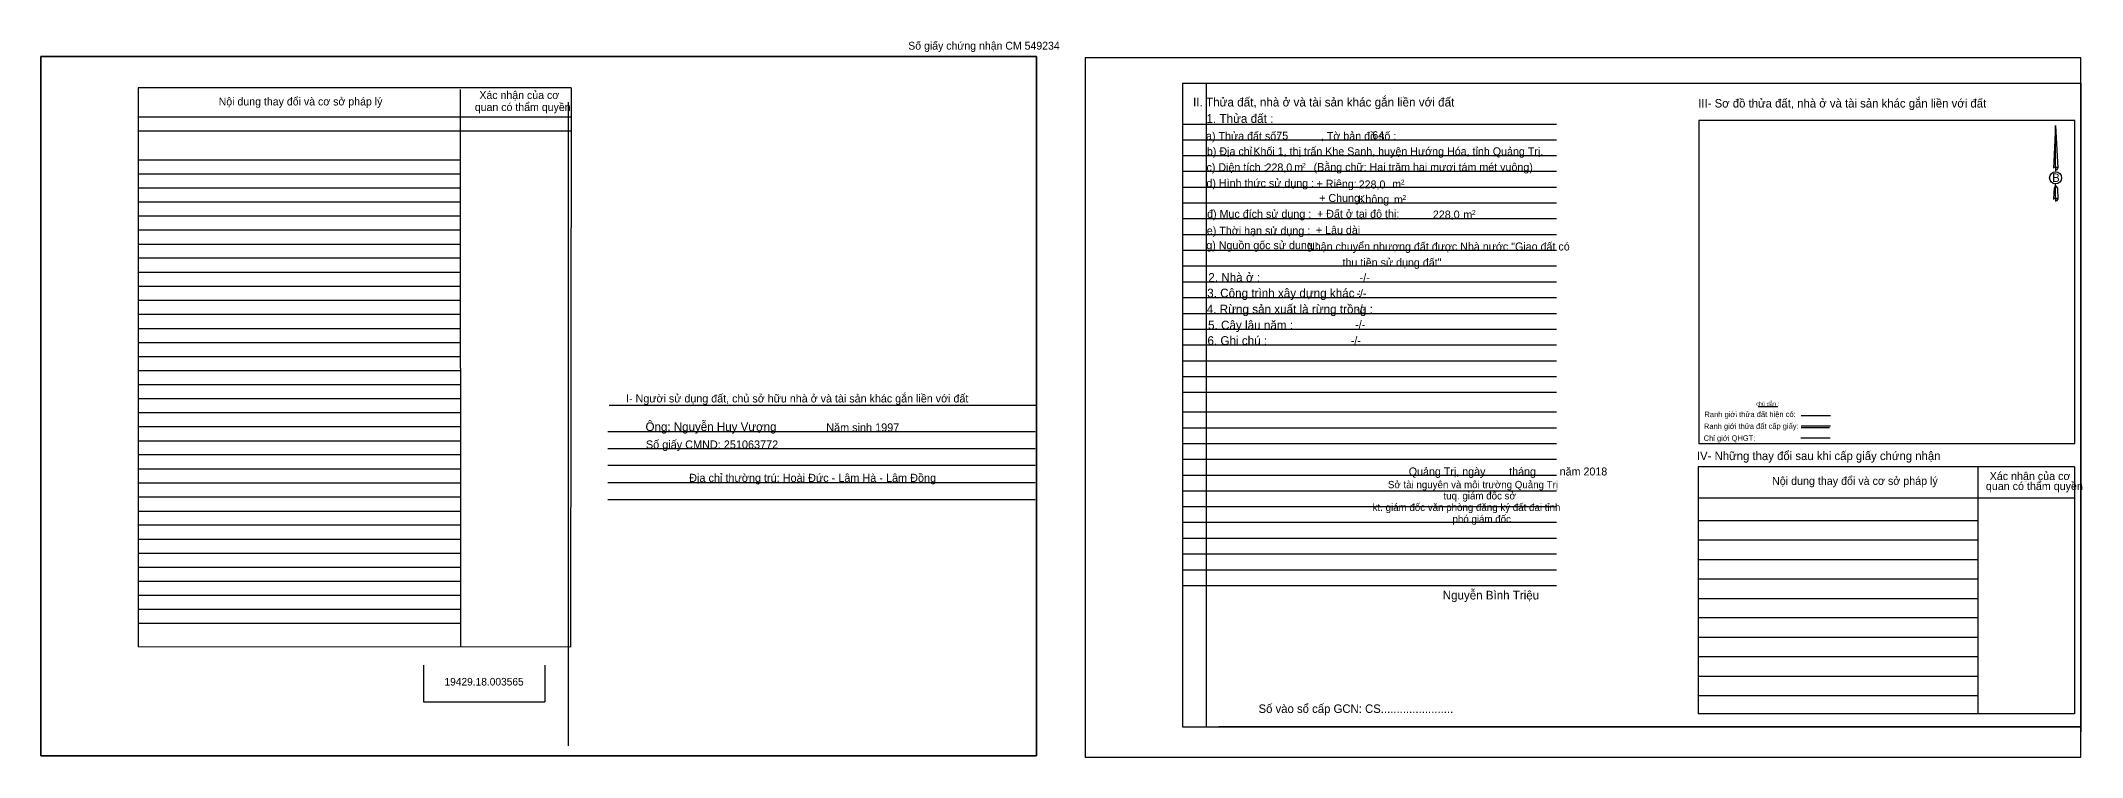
# Model space of a CAD drawing. Extents: x 550415 to 551422, y 1840155 to 1840312.
# Drawn here: x 550414.6 to 550728.6, y 1840199.9 to 1840310 of the extents above; entities that cross this region are included whole.
import ezdxf

# ---------------------------------------------------------------- set-up
doc = ezdxf.new("R2010")
doc.units = 0
for name, color, linetype in [('Level 1', 7, 'Continuous'), ('Level 18', 7, 'Continuous'), ('Level 28', 7, 'Continuous'), ('Level 40', 7, 'Continuous'), ('Level 5', 7, 'Continuous'), ('Level 55', 7, 'Continuous'), ('Level 7', 7, 'Continuous')]:
    doc.layers.add(name, color=color, linetype=linetype)

msp = doc.modelspace()

# ---------------------------------------------------------------- linework, layer by layer
at = {"layer": 'Level 1'}
for p, q in [((550414.58, 1840307.61), (550567.78, 1840307.61)), ((550414.58, 1840200.11), (550414.58, 1840307.61)), ((550567.78, 1840307.61), (550567.78, 1840200.11)), ((550590.23, 1840303.52), (550728.42, 1840303.52)), ((550590.23, 1840303.52), (550590.23, 1840204.56)), ((550593.84, 1840303.4), (550593.84, 1840204.5)), ((550728.42, 1840303.52), (550728.42, 1840203.77)), ((550495.72, 1840300.58), (550495.72, 1840201.65)), ((550590.23, 1840297.2), (550595.83, 1840297.2)), ((550590.23, 1840297.2), (550647.75, 1840297.2)), ((550590.23, 1840294.82), (550647.75, 1840294.82)), ((550590.23, 1840292.39), (550647.75, 1840292.39)), ((550590.23, 1840289.96), (550647.75, 1840289.96)), ((550590.23, 1840287.53), (550647.75, 1840287.53)), ((550590.23, 1840285.09), (550647.75, 1840285.09)), ((550590.23, 1840282.69), (550647.75, 1840282.69)), ((550590.23, 1840280.24), (550647.75, 1840280.24)), ((550590.23, 1840277.81), (550647.75, 1840277.81)), ((550590.23, 1840275.41), (550647.75, 1840275.41)), ((550590.23, 1840272.95), (550647.75, 1840272.95)), ((550590.23, 1840270.54), (550647.75, 1840270.54)), ((550590.23, 1840268.11), (550647.75, 1840268.11)), ((550590.23, 1840265.68), (550647.75, 1840265.68)), ((550590.23, 1840263.27), (550647.75, 1840263.27)), ((550590.23, 1840260.83), (550647.75, 1840260.83)), ((550590.23, 1840258.42), (550647.75, 1840258.42)), ((550590.23, 1840255.98), (550647.75, 1840255.98)), ((550502.04, 1840253.99), (550567.76, 1840253.99)), ((550590.23, 1840252.98), (550647.75, 1840252.98)), ((550501.81, 1840249.95), (550567.54, 1840249.95)), ((550590.23, 1840250.52), (550647.75, 1840250.52)), ((550501.81, 1840247.34), (550567.54, 1840247.34)), ((550590.23, 1840248.11), (550647.75, 1840248.11)), ((550501.81, 1840244.77), (550567.54, 1840244.77)), ((550590.23, 1840245.68), (550647.75, 1840245.68)), ((550590.23, 1840243.26), (550647.75, 1840243.26)), ((550501.81, 1840242.1), (550567.54, 1840242.1)), ((550590.23, 1840240.85), (550647.75, 1840240.85)), ((550501.81, 1840239.52), (550567.54, 1840239.52)), ((550590.23, 1840238.4), (550647.75, 1840238.4)), ((550590.23, 1840235.99), (550647.75, 1840235.99)), ((550590.23, 1840233.55), (550647.75, 1840233.55)), ((550590.23, 1840231.14), (550647.75, 1840231.14)), ((550590.23, 1840228.7), (550647.75, 1840228.7)), ((550590.23, 1840226.27), (550647.75, 1840226.27)), ((550473.47, 1840214.04), (550473.47, 1840208.41)), ((550492.14, 1840214.04), (550492.14, 1840208.41)), ((550473.47, 1840208.41), (550492.14, 1840208.41)), ((550590.23, 1840204.56), (550728.42, 1840204.56)), ((550567.78, 1840200.11), (550414.58, 1840200.11))]:
    msp.add_line(p, q, dxfattribs=at)
for points in [[(550414.58, 1840200.11), (550567.78, 1840200.11), (550567.78, 1840307.61), (550414.58, 1840307.61)], [(550575.23, 1840199.89), (550728.42, 1840199.89), (550728.42, 1840307.39), (550575.23, 1840307.39)]]:
    msp.add_lwpolyline(points, close=True, dxfattribs=at)
for points in [[(550595.83, 1840303.52), (550728.42, 1840303.52)], [(550728.42, 1840303.52), (550728.42, 1840204.56)], [(550728.42, 1840204.56), (550595.83, 1840204.56)]]:
    msp.add_lwpolyline(points, dxfattribs=at)
at = {"layer": 'Level 18'}
for p, q in [((550724.54, 1840297.01), (550724.26, 1840291.43)), ((550724.54, 1840297.01), (550724.9, 1840290.42)), ((550724.54, 1840297.01), (550724.9, 1840290.42)), ((550724.54, 1840290.62), (550724.54, 1840297.01)), ((550724.54, 1840297.01), (550724.9, 1840290.42)), ((550724.26, 1840291.43), (550724.22, 1840290.42)), ((550724.54, 1840290.62), (550724.54, 1840290.35)), ((550724.54, 1840290.35), (550724.54, 1840290.19)), ((550724.9, 1840290.42), (550724.9, 1840290.42)), ((550724.32, 1840287.34), (550724.26, 1840286.64)), ((550724.54, 1840287.71), (550724.32, 1840287.34)), ((550724.54, 1840290.19), (550724.54, 1840289.96)), ((550724.54, 1840290.19), (550724.54, 1840289.96)), ((550724.54, 1840290.19), (550724.54, 1840289.96)), ((550724.54, 1840287.71), (550724.54, 1840288.02)), ((550724.54, 1840287.71), (550724.54, 1840288.02)), ((550724.54, 1840287.71), (550724.54, 1840288.02)), ((550724.54, 1840287.71), (550724.82, 1840287.34)), ((550724.54, 1840287.71), (550724.82, 1840287.34)), ((550724.54, 1840287.71), (550724.82, 1840287.34)), ((550724.54, 1840285.85), (550724.54, 1840287.71)), ((550724.82, 1840287.34), (550724.9, 1840285.64)), ((550724.82, 1840287.34), (550724.9, 1840285.64)), ((550724.82, 1840287.34), (550724.9, 1840285.64)), ((550724.26, 1840286.64), (550724.22, 1840285.64)), ((550724.54, 1840285.85), (550724.54, 1840285.58)), ((550724.54, 1840285.58), (550724.54, 1840285.41)), ((550724.9, 1840285.64), (550724.9, 1840285.64))]:
    msp.add_line(p, q, dxfattribs=at)
for centre, start_param, end_param in [((550724.55, 1840290.4), 1.570796, 3.074452), ((550724.55, 1840290.4), 0.067141, 1.570796), ((550724.55, 1840290.4), 4.712389, 6.283185), ((550724.55, 1840285.6), 2.491069, 3.074278), ((550724.55, 1840285.6), 1.570796, 2.491069), ((550724.55, 1840285.6), 0.067141, 1.570796), ((550724.55, 1840285.6), 4.712389, 6.283185)]:
    msp.add_ellipse(centre, major_axis=(0.339, 0), ratio=0.655448, start_param=start_param, end_param=end_param, dxfattribs=at)
msp.add_ellipse((550724.55, 1840288.95), major_axis=(0, 0.939), ratio=0.983453, dxfattribs=at)
at = {"layer": 'Level 28'}
for p, q in [((550496.17, 1840302.79), (550429.55, 1840302.79)), ((550496.17, 1840302.79), (550429.55, 1840302.79)), ((550429.55, 1840302.79), (550429.55, 1840216.85)), ((550496.17, 1840302.79), (550496.09, 1840216.8)), ((550479.1, 1840302.52), (550479.14, 1840216.81)), ((550696.84, 1840301.01), (550696.84, 1840301.01)), ((550496.17, 1840298.3), (550429.64, 1840298.3)), ((550496.17, 1840298.3), (550429.64, 1840298.3)), ((550727.5, 1840297.79), (550669.65, 1840297.79)), ((550669.65, 1840297.79), (550669.65, 1840248.04)), ((550727.5, 1840248.04), (550727.5, 1840297.79)), ((550496.17, 1840296.14), (550429.64, 1840296.14)), ((550479.1, 1840291.69), (550429.55, 1840291.69)), ((550479.1, 1840289.53), (550429.55, 1840289.53)), ((550479.1, 1840287.37), (550429.55, 1840287.37)), ((550479.1, 1840285.19), (550429.55, 1840285.19)), ((550479.1, 1840283.05), (550429.55, 1840283.05)), ((550479.1, 1840280.89), (550429.55, 1840280.89)), ((550479.1, 1840278.71), (550429.55, 1840278.71)), ((550479.1, 1840276.58), (550429.55, 1840276.58)), ((550479.1, 1840274.41), (550429.55, 1840274.41)), ((550479.1, 1840272.26), (550429.55, 1840272.26)), ((550479.1, 1840270.1), (550429.55, 1840270.1)), ((550479.1, 1840267.92), (550429.55, 1840267.92)), ((550479.1, 1840265.75), (550429.55, 1840265.75)), ((550479.1, 1840263.61), (550429.55, 1840263.61)), ((550479.1, 1840261.45), (550429.55, 1840261.45)), ((550479.1, 1840259.29), (550429.55, 1840259.29)), ((550479.1, 1840257.14), (550429.55, 1840257.14)), ((550479.1, 1840254.99), (550429.55, 1840254.99)), ((550479.1, 1840252.83), (550429.55, 1840252.83)), ((550479.1, 1840250.66), (550429.55, 1840250.66)), ((550479.1, 1840248.49), (550429.55, 1840248.49)), ((550479.1, 1840246.35), (550429.55, 1840246.35)), ((550727.5, 1840248.04), (550669.65, 1840248.04)), ((550479.1, 1840244.17), (550429.55, 1840244.17)), ((550727.47, 1840244.54), (550669.56, 1840244.54)), ((550669.56, 1840244.54), (550669.56, 1840206.53)), ((550712.56, 1840244.54), (550712.6, 1840206.53)), ((550727.47, 1840244.54), (550727.43, 1840206.53)), ((550479.1, 1840242.01), (550429.55, 1840242.01)), ((550479.1, 1840239.85), (550429.55, 1840239.85)), ((550479.1, 1840237.68), (550429.55, 1840237.68)), ((550727.43, 1840239.71), (550669.56, 1840239.71)), ((550479.1, 1840235.54), (550429.55, 1840235.54)), ((550712.56, 1840236.22), (550669.56, 1840236.22)), ((550479.1, 1840233.37), (550429.55, 1840233.37)), ((550479.1, 1840231.22), (550429.55, 1840231.22)), ((550712.56, 1840233.25), (550669.56, 1840233.25)), ((550479.1, 1840229.06), (550429.55, 1840229.06)), ((550712.56, 1840230.22), (550669.56, 1840230.22)), ((550479.1, 1840226.9), (550429.55, 1840226.9)), ((550479.1, 1840224.76), (550429.55, 1840224.76)), ((550712.56, 1840227.24), (550669.56, 1840227.24)), ((550479.1, 1840222.57), (550429.55, 1840222.57)), ((550712.56, 1840224.25), (550669.56, 1840224.25)), ((550712.56, 1840221.29), (550669.56, 1840221.29)), ((550479.1, 1840220.46), (550429.55, 1840220.46)), ((550712.56, 1840218.28), (550669.56, 1840218.28)), ((550496.09, 1840216.8), (550429.55, 1840216.85)), ((550712.56, 1840215.3), (550669.56, 1840215.3)), ((550712.53, 1840212.3), (550669.56, 1840212.3)), ((550712.53, 1840209.31), (550669.56, 1840209.31)), ((550727.43, 1840206.53), (550669.56, 1840206.53))]:
    msp.add_line(p, q, dxfattribs=at)
at = {"layer": 'Level 55'}
for p, q in [((550678.8, 1840253.78), (550681.81, 1840253.81)), ((550685.39, 1840252.39), (550689.93, 1840252.39)), ((550685.42, 1840250.85), (550689.9, 1840250.85)), ((550685.42, 1840250.55), (550689.78, 1840250.55)), ((550685.42, 1840250.55), (550689.78, 1840250.55)), ((550685.34, 1840248.96), (550689.88, 1840248.96))]:
    msp.add_line(p, q, dxfattribs=at)

# ---------------------------------------------------------------- texts
at = {"layer": 'Level 18'}
for s, height, p in [('II. Thửa đất, nhà ở và tài sản khác gắn liền với đất', 1.3432, (550591.84, 1840299.92)), ('1. Thửa đất :', 1.3432, (550593.91, 1840297.4)), ('a) Thửa đất số:              , Tờ bản đồ số : ', 1.2312, (550593.84, 1840294.77)), ('b) Địa chỉ : ', 1.2312, (550593.97, 1840292.41)), ('Khối 1, thị trấn Khe Sanh, huyện Hướng Hóa, tỉnh Quảng Trị.', 1.23, (550601.12, 1840292.41)), ('75', 1.23, (550604.65, 1840294.82)), ('c) Diện tích :                                                   ', 1.2312, (550593.91, 1840289.96)), ('228,0', 1.23, (550602.99, 1840289.93)), (' m', 1.231, (550606.95, 1840289.97)), ('2', 0.746, (550608.62, 1840290.5)), ('(Bằng chữ: Hai trăm hai mươi tám mét vuông)', 1.23, (550610.4, 1840289.99)), ('d) Hình thức sử dụng :', 1.231, (550593.9, 1840287.53)), ('+ Riêng: ', 1.231, (550610.85, 1840287.43)), ('228,0', 1.23, (550617.32, 1840287.32)), (' m', 1.231, (550622.02, 1840287.4)), ('2', 0.746, (550623.81, 1840287.92)), ('B', 1.29, (550724.02, 1840288.33)), ('đ) Mục đích sử dụng :', 1.231, (550594, 1840282.79)), ('+ Đất ở tại đô thị:', 1.23, (550610.92, 1840282.81)), ('       + Chung:', 1.231, (550608.05, 1840285.24)), ('Không', 1.231, (550617.26, 1840285.05)), (' m', 1.231, (550622.3, 1840285)), ('2', 0.746, (550624.06, 1840285.56)), ('228,0', 1.23, (550628.74, 1840282.69)), ('2', 0.746, (550634.75, 1840283.24)), ('e) Thời hạn sử dụng :', 1.231, (550593.96, 1840280.22)), ('+ Lâu dài', 1.23, (550610.74, 1840280.31)), (' m', 1.231, (550632.97, 1840282.68)), ('g) Nguồn gốc sử dụng :', 1.231, (550593.88, 1840277.98)), ('Nhận chuyển nhượng đất được Nhà nước "Giao đất có ', 1.23, (550609.38, 1840277.78)), ('thu tiền sử dụng đất".', 1.23, (550614.84, 1840275.33)), ('3. Công trình xây dựng khác :', 1.3432, (550594.02, 1840270.57)), ('2. Nhà ở :', 1.343, (550594.19, 1840272.97)), ('4. Rừng sản xuất là rừng trồng :', 1.3432, (550593.95, 1840268.1)), ('5. Cây lâu năm :', 1.3432, (550594.15, 1840265.65)), ('6. Ghi chú :', 1.3432, (550594.06, 1840263.26)), ('Ông: Nguyễn Huy Vượng', 1.33, (550507.61, 1840250.03)), ('19429.18.003565', 1.17, (550476.68, 1840210.9)), ('Số vào sổ cấp GCN: CS.......................', 1.3042, (550601.92, 1840206.69))]:
    msp.add_text(s, height=height, dxfattribs=at).set_placement(p)
at = {"layer": 'Level 28'}
for s, height, p in [('Nội dung thay đổi và cơ sở pháp lý', 1.2164, (550441.94, 1840300.08)), ('Nội dung thay đổi và cơ sở pháp lý', 1.2164, (550441.94, 1840300.08)), (' quan có thẩm quyền', 1.2164, (550480.89, 1840299.22)), (' quan có thẩm quyền', 1.2164, (550480.89, 1840299.22)), ('Xác nhận của cơ', 1.2164, (550482.05, 1840301.07)), ('Xác nhận của cơ', 1.2164, (550482.05, 1840301.07)), ('III- Sơ đồ thửa đất, nhà ở và tài sản khác gắn liền với đất', 1.3058, (550669.56, 1840299.76)), ('-/-', 1.231, (550616.98, 1840270.59)), ('-/-', 1.231, (550617.48, 1840273.03)), ('-/-', 1.231, (550616.93, 1840268.19)), ('-/-', 1.231, (550616.79, 1840265.79)), ('-/-', 1.231, (550616.11, 1840263.32)), ('I- Người sử dụng đất, chủ sở hữu nhà ở và tài sản khác gắn liền với đất', 1.2334, (550504.62, 1840254.42)), ('Năm sinh 1997', 1.25, (550535.41, 1840249.95)), ('Số giấy CMND: 251063772', 1.25, (550507.67, 1840247.33)), ('IV- Những thay đổi sau khi cấp giấy chứng nhận', 1.3058, (550669.36, 1840245.56)), ('Địa chỉ thường trú: Hoài Đức - Lâm Hà - Lâm Đồng', 1.25, (550514.33, 1840242.2)), ('Nội dung thay đổi và cơ sở pháp lý', 1.2312, (550680.92, 1840241.75)), ('Xác nhận của cơ', 1.2312, (550714.4, 1840242.49)), (' quan có thẩm quyền', 1.2312, (550713.36, 1840240.95))]:
    msp.add_text(s, height=height, dxfattribs=at).set_placement(p)
at = {"layer": 'Level 40'}
msp.add_text('Số giấy chứng nhận CM 549234', height=1.21, dxfattribs=at).set_placement((550548.03, 1840308.66))
at = {"layer": 'Level 5'}
msp.add_text('64', height=1.23, dxfattribs=at).set_placement((550619.42, 1840294.89))
at = {"layer": 'Level 55'}
for s, height, rotation, p in [('Ranh giới thửa đất hiện có:', 0.8405, 0.1352, (550670.51, 1840252.16)), ('chú dẫn :', 0.618, 359.9742, (550678.48, 1840253.91)), ('Chỉ giới QHGT:', 0.8369, 0.1352, (550670.4, 1840248.51)), ('Ranh giới thửa đất cấp giấy:', 0.8369, 0.1352, (550670.44, 1840250.34))]:
    msp.add_text(s, height=height, rotation=rotation, dxfattribs=at).set_placement(p)
at = {"layer": 'Level 7'}
for s, height, p in [('Quảng Trị, ngày        tháng        năm 2018', 1.23, (550625.03, 1840243.19)), ('Sở tài nguyên và môi trường Quảng Trị', 1.1192, (550621.82, 1840241.24)), ('tuq. giám đốc sở', 1.12, (550630.37, 1840239.51)), ('kt. giám đốc văn phòng đăng ký đất đai tỉnh', 1.12, (550619.47, 1840237.74)), ('phó giám đốc', 1.12, (550631.76, 1840235.95)), ('Nguyễn Bình Triệu', 1.33, (550630.26, 1840224.13))]:
    msp.add_text(s, height=height, dxfattribs=at).set_placement(p)

doc.saveas('drawing.dxf')
